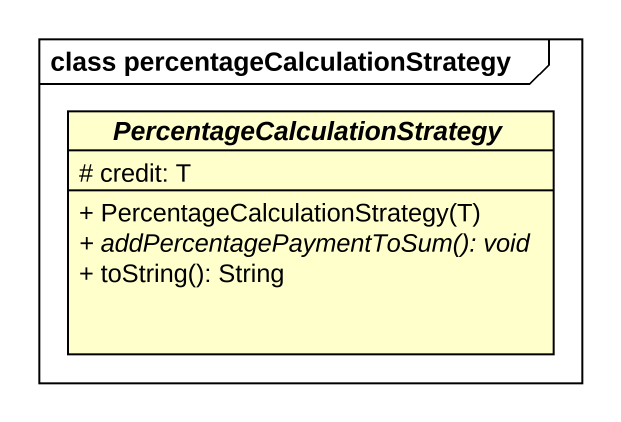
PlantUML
@startuml
mainframe class percentageCalculationStrategy
hide circle
hide empty members
skinparam classAttributeIconSize 0
abstract class "PercentageCalculationStrategy" as PercentageCalculationStrateg {
  # credit: T
  + PercentageCalculationStrategy(T)
  {abstract} + addPercentagePaymentToSum(): void
  + toString(): String
}
@enduml
